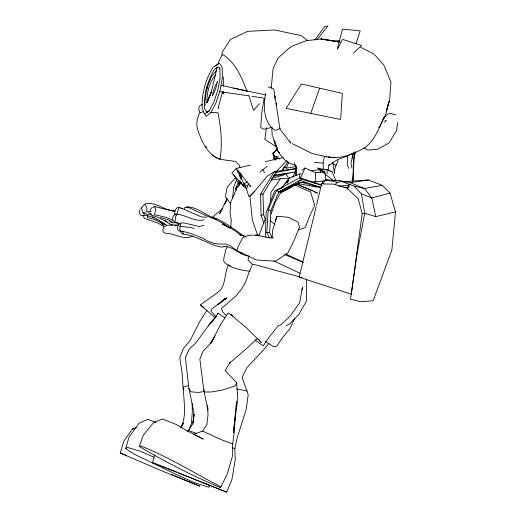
<?xml version="1.0" encoding="UTF-8"?>
<svg xmlns="http://www.w3.org/2000/svg" width="518" height="518" viewBox="0 0 518 518"><rect width="100%" height="100%" fill="white"/><g stroke="black" fill="none" stroke-linecap="round" stroke-linejoin="round"><path stroke-width="0.78" d="M352.887 178.127L352.667 181.209C354.008 171.406 352.408 161.525 354.817 151.845M299.657 182.362L299.644 183.877L297.772 184.563L296.031 184.531L281.164 192.644L279.293 194.936L275.213 202.421L271.121 213.915M299.702 177.065L299.728 174.035L301.198 173.595M306.416 279.079L306.436 301.146L298.737 314.607L289.452 324.074L286.292 325.68M271.743 127.499L272.287 136.24M239.607 180.944L239.478 184.92L235.321 189.096L238.623 181.792M239.756 176.178L239.879 172.209M270.616 201.923L270.927 192.418L280.555 178.684L290.222 178.062M295.927 175.563L296.231 165.935M223.038 91.647L222.954 93.998L223.141 91.621M223.252 86.163L223.362 77.078M295.933 175.628L296.231 168.208L294.341 162.775M139.258 446.458C165.378 461.901 192.521 475.861 220.487 487.639L220.532 486.603C193.946 473.057 168.622 456.792 140.715 445.998L139.258 446.458L143.344 435.172L153.49 422.649L162.406 419.004L176.554 424.605L186.325 430.452L203.393 439.089L193.661 434.311L202.609 431.086L206.896 424.514L208.035 414.737L207.381 405.257L208.003 409.168M174.935 214.297L174.76 210.897L176.865 207.841L179.416 207.349L201.411 216.919L206.786 217.243M271.179 88.325L273.103 68.68L278.082 58.081L287.581 49.404L292.204 46.096L306.054 40.767L320.797 38.96L339.432 41.608M230.821 227.842L231.261 220.189L230.089 213.662L230.678 202.149L236.642 188.792M240.637 178.814L240.909 174.139L240.099 177.234M143.855 212.626L143.771 214.031C154.099 214.128 163.189 219.865 171.782 224.993M272.131 237.665L269.625 232.608L270.953 210.431L278.885 191.835L301.554 179.299L321.309 185.088M272.118 237.73L272.559 230.678L276.845 216.278L288.338 217.256L298.044 222.118L299.482 227.221L293.952 240.689L288.047 252.758L275.595 261.208L256.345 259.945L236.681 250.595L230.737 246.037L226.01 244.082L218.046 243.978L213.817 243.305L207.686 241.045L202.726 238.306L193.097 234.324L185.638 232.045L179.869 230.931L177.875 229.681L177.434 227.331L178.619 224.559M257.284 338.519L246.821 348.336L229.539 363.105L230.238 362.328L225.084 370.48L236.681 382.731L237.775 399.035L235.198 417.702L234.259 432.219L232.64 444.327L232.66 455.387L227.091 474.365L220.487 487.639M269.697 238.086L266.783 232.556L268.266 209.706L276.405 190.559L299.792 177.629L322.105 185.25M239.581 175.855L239.73 173.608M352.998 176.586L353.393 171.199M236.564 401.016L233.482 432.465L235.198 417.702M203.962 225.362L199.203 226.476L184.071 222.947L181.086 222.954L179.973 226.308L179.869 230.931M236.234 190.197L236.525 186.992M150.557 210.994L150.764 208.858L152.046 207.498M232.621 198.491L233.735 186.771L236.512 180.484M343.654 181.65L368.363 179.986L382.219 185.327L390.002 193.117L395.499 211.92L391.848 250.084L373.102 300.803L360.826 301.703L350.537 299.21L357.284 252.544L364.711 213.241L361.454 193.965L354.105 186.104L339.691 180.776L326.023 179.778L321.769 183.385L316.498 205.27M183.139 231.313L183.081 234.065C196.885 235.722 208.333 244.749 221.814 247.177L223.918 246.529L223.588 246.613C233.398 245.888 239.303 255.257 248.698 255.983M180.801 427.486C187.386 415.041 183.223 400.297 183.43 387.017L188.61 385.58M206.533 89.051L204.837 102.674L205.245 105.05M222.494 92.068L218.026 108.443L218.609 108.139M223.303 85.917L223.511 84.382M239.989 181.067L239.478 184.92L233.663 174.611M240.501 177.214L240.909 174.139L241.427 179.591M324.041 184.052L321.769 183.385L324.689 183.955L333.799 184.136L347.293 188.306L358.268 198.782L362.179 213.63L351.269 294.211L299.171 277.182L316.122 206.837M266.446 127.816L264.84 139.446L276.107 146.717M347.63 155.406L347.539 165.087L348.808 168.551M397.753 122.371L396.542 130.588L388.895 143.033L377.641 149.281L367.767 150.058L364.037 147.96M178.127 223.057L177.959 224.164L179.338 224.637M182.187 208.469L180.905 208.501M265.669 93.525C263.215 105.983 263.364 122.254 274.786 130.258L277.829 129.623L280.219 128.192M263.992 99.074L261.804 112.788L260.703 127.583L263.889 129.26L272.054 127.279M355.387 152.24C352.9 161.758 354.215 171.6 352.667 181.209M328.017 170.532L329.105 164.297M323.394 169.49L323.128 163.086L324.41 156.345L326.664 156.572M243.434 186.979L244.036 183.968L247.144 181.727M198.705 481.034L226.612 492.1L231.883 479.72L235.269 459.414L234.835 448.776L236.979 438.481L246.173 409.479L248.206 394.638L242.048 377.363L246.944 367.663L263.118 350.375L268.984 343.33M274.754 98.537L275.233 96.29L274.216 96.07M384.816 122.585L385.308 120.344L386.324 120.564M353.289 153.283L350.945 163.228L351.968 168.149M352.123 158.236L353.302 153.205M213.06 92.139L212.393 96.044L215.676 88.779L217.547 81.145L214.536 87.646M248.899 256.352L247.98 260.107L252.551 264.439L253.593 264.361L299.054 276.703M217.23 67.042L211.299 91.977L207.168 102.538L211.363 92.003L206.753 102.609M217.793 64.756L218.35 62.471L222.054 55.102L221.976 52.532L230.374 39.504L247.708 31.333L274.508 29.966L301.236 35.619L307.478 40.624M301.813 290.125L302.551 287.127L299.611 302.797L290.391 315.825L280.866 324.883L277.693 326.249L268.887 337.522L263.105 345.882L254.843 339.834M337.464 48.291L342.456 29.118L360.217 30.808L356.054 43.726M386.247 111.422L388.953 101.515L385.78 114.277L380.801 124.314M176.677 215.041L178.321 209.363L179.416 207.349M226.612 492.1L152.564 462.71L154.701 454.959M275.472 221.212L276.845 216.278M171.264 474.339L199.825 486.195L163.902 471.73L120.247 453.043L123.705 441.336L132.31 429.124L135.949 427.836M205.393 483.385L209.55 485.554L209.058 487.302L194.321 482.595L175.414 474.061L134.272 454.215L125.628 448.64L129.092 437.082L138.96 423.31L147.669 419.34L155.996 422.416M338.086 160.127C336.771 164.633 333.942 168.408 334.453 173.323L332.821 162.289M287.477 183.249L289.025 178.153L299.728 174.035M386.279 111.487L389.607 100.537L390.941 82.032L383.741 64.867L374.048 54.125L360.755 47.306M213.299 91.388L214.258 88.384M347.578 188.992L348.802 185.153L349.922 184.032M284.039 173.692L283.586 175.052L271.4 178.568M383.462 118.551L384.226 117.23C379.098 127.816 375.077 139.543 365.566 147.19C353.49 154.409 339.167 160.094 324.993 156.546M293.233 176.891L296.231 168.208M310.787 113.254L319.619 88.177L342.32 93.395L340.676 119.47L286.13 108.372L301.418 83.981L319.619 88.177M228.574 264.827C224.423 272.656 225.919 282.057 220.914 289.504C214.763 295.551 206.922 299.385 200.46 305.076L215.378 317.877M241.051 253.924L241.517 252.642M265.533 218.389L258.637 236.214M187.212 207.964L187.645 206.792C198.329 207.569 206.643 216.11 216.783 219.114L211.901 217.159C224.793 220.817 234.68 230.478 245.946 237.076M236.681 250.595L238.267 246.354L242.715 237.678C252.713 232.032 262.833 237.38 273.187 238.125M206.824 88.319L211.461 76.515L216.841 70.111M217.657 314.471L218.149 313.235L224.76 317.845M248.511 183.825L246.49 188.889L248.893 196.626L254.856 191.336M139.698 210.036L139.109 211.499L139.756 213.623L140.378 214.931L141.408 215.436C147.054 215.067 152.92 216.828 157.673 219.878M188.656 430.497L191.304 424.093L192.295 412.27L192.217 403.399M284.466 166.505L286.15 168.175L288.811 162.238M285.127 188.5L298.374 182.757L299.637 179.94M300.272 178.535L305.011 167.987L315.449 172.701L324.89 171.872L326.113 180.646M287.03 182.524L289.025 178.153L284.79 184.032L280.471 188.746M252.551 264.439L249.158 271.872L245.61 282.135L241.123 289.724L235.489 296.322L221.367 308.605L223.005 312.386L226.47 315.624M227.117 246.84L225.893 249.501L224.022 257.355L223.64 260.787L224.941 262.995C232.239 268.466 241.265 270.299 250.142 271.264M274.087 156.922L277.091 156.591L276.113 158.722L275.032 159.641M236.681 382.731L235.198 385.91L222.241 390.112L211.182 391.996L204.739 392.003L203.678 389.413L199.857 359.078L203.237 350.971L209.473 344.574L215.138 335.858M184.149 209.214L185.094 207.258L189.381 207.757L205.251 215.3L216.841 220.053L222.908 223.135L229.934 228.024L222.358 223.983L235.399 230.769L240.889 235.619M227.227 198.316L219.716 213.694L222.462 208.676L211.927 217.631M294.755 318.499L289.491 329.293L282.724 337.406L276.683 346.218L273.977 346.807L265.138 341.472M227.059 199.411L224.21 204.778L227.253 199.326M337.432 49.126L342.618 39.387L361.648 45.487L353.451 53.063M284.298 166.66L282.213 170.551L287.755 162.043M180.886 427.738L183.637 422.895L180.95 427.615M265.52 219.904L263.617 214.698L262.956 194.159L275.971 172.455L296.341 168.635M140.838 209.104L141.705 207.66M263.96 223.478L261.078 215.326L260.586 194.14L274.249 171.723L296.328 168.531M213.261 339.452L210.748 343.563L220.804 324.177L228.134 312.989L232.09 315.468M207.116 310.004L200.168 320.83L189.944 340.844L183.43 348.342L179.752 357.627L182.155 373.607L183.132 389.465M187.004 431.151L188.474 430.568L192.787 423.912L194.075 414.27L193.046 423.089L193.933 412.716L188.869 388.293L185.418 357.381L189.258 349.177L195.765 342.955L208.223 325.99L216.388 316.297L213.94 319.211M314.814 40.061L324.624 26.586L328.043 25.9L317.055 39.569M273.135 154.183L276.321 149.799L277.823 149.346M208.223 325.99L218.149 313.235M215.902 74.624C208.968 82.032 206.85 93 206.954 102.817M235.742 177.195L227.175 187.399L225.317 196.885L230.691 203.768M209.978 323.925L212.95 320.389M378.71 127.687L380.251 125.88M259.356 103.639L253.574 110.379L248.847 95.694M383.003 119.282L387.762 113.947L391.446 113.565L395.791 114.951M235.321 189.096L241.258 182.666M335.185 184.512L337.244 182.297L339.646 182.058M272.144 154.001L277.234 148.698M275.854 171.859L287.004 160.58M238.811 184.764L241.09 182.543M175.194 210.891C164.31 211.273 155.251 200.479 144.321 204.254L141.543 207.841L142.592 212.108L143.81 213.176L145.493 212.879M284.79 184.032L288.895 180.283M204.176 219.813C194.671 222.267 186.137 214.808 176.716 214.193L175.557 216.874L175.032 222.112L180.562 223.795M152.875 207.66L154.351 206.384L165.566 209.35L174.689 211.066M259.771 172.241L267.074 166.356M204.96 113.921L209.259 110.606L213.992 101.787L217.948 89.731L220.085 77.422L219.826 68.214M209.913 110.308L207.064 112.412L204.623 108.728C203.6 95.027 207.394 81.061 214.53 69.38L218.454 66.757L220.059 69.023M226.023 297.941L217.67 304.914L226.625 297.928L212.043 308.734L210.832 311.091L216.025 316.796M292.411 177.065L293.674 176.159M301.864 170.254L305.011 167.987M217.223 64.543L212.995 67.372C205.257 80.012 201.217 95.124 202.292 109.945M328.807 165.443L337.257 159.777L346.354 156.404L355.49 151.955M125.628 448.64L127.422 447.442L139.834 451.055L153.82 457.103M214.808 66.259L219.347 63.222L222.138 67.152L222.416 77.033L220.124 90.242L215.883 103.16L210.807 112.62L206.19 116.297L203.309 111.966L203.276 110.379M273.284 176.075L275.343 174.799M296.031 184.531L279.765 192.69L289.128 188.468M237.263 171.944L238.597 171.283M185.949 207.589L187.645 206.792M278.244 191.997L299.028 182.64M283.566 186.953L274.78 190.902L266.071 212.917L265.449 235.153L266.071 237.425M202.991 111.681L199.514 113.151C197.015 118.395 195.739 124.573 197.921 130.16C201.787 141.835 207.627 154.843 219.943 159.382C222.617 144.302 221.011 127.823 218 112.723L210.457 112.516M350.343 184.576L348.802 185.153L338.61 186.176M176.716 214.193L173.918 215.274L172.611 217.793L172.889 220.344M132.31 429.124L136.072 427.803M298.465 229.908L305.231 227.551L309.9 215.469L314.73 205.497L310.619 191.977L294.884 185.101M255.4 235.353L256.857 234.855L259.175 235.133M290.65 186.37L299.644 183.877L316.109 186.959L319.114 186.758M192.942 236.001C183.411 240.838 174.657 233.074 165.138 233.217L162.982 231.591L162.995 228.995L164.148 226.774L166.822 225.427L171.199 224.883L176.625 225.155M390.002 193.117L371.82 197.947L361.454 193.965M261.078 215.326L263.617 214.698M222.054 55.102L223.213 54.824C235.904 63.196 241.802 77.661 247.054 91.33M364.711 213.241L375.738 216.621L395.499 211.92M250.375 165.125L236.234 168.395L231.837 173.09L246.49 188.889L236.234 168.395L250.693 186.765L250.608 185.308M265.307 161.674L283.378 157.504M271.043 180.096L280.555 178.684M272.947 176.502L294.787 172.06L274.32 175.11M335.431 41.213L340.08 40.346M382.219 185.327L364.426 188.494L354.105 186.104M286.15 168.175L296.154 166.589M330.678 171.62L331.941 171.426L335.852 180.419L328.328 180.497M204.416 391.498L198.31 392.443L190.993 391.822L188.869 388.293M339.691 180.776L350.285 182.692L368.363 179.986M172.196 211.13L174.158 210.832M178.736 225.071L174.683 225.272M312.619 182.077L325.317 180.75M310.774 170.752L319.8 169.651L320.493 172.708M177.337 223.187L175.382 222.695L172.844 222.928L170.726 221.911L167.625 219.321M268.071 87.05L269.664 86.959L273.782 89.038L279.927 129.047L290.76 143.208M298.374 182.757L306.287 182.381M322.086 169.613L326.657 169.522L329.396 170.39M202.544 104.753L201.34 104.772L199.223 106.339L198.672 108.884L200.077 112.756M260.586 194.14L262.956 194.159M266.783 232.556L269.625 232.608M179.973 226.308L190.333 227.408L194.289 228.47M172.177 221.982L170.726 221.911L169.898 220.7M362.179 213.63L365.307 213.83M314.4 162.406L323.128 163.086M328.166 156.721L330.413 156.948M332.666 157.174L334.913 157.407M171.199 224.883L172.591 225.039M299.171 277.182L302.188 277.538M219.341 91.589L248.705 95.817M251.871 96.296L264.497 98.265M339.886 42.1L320.797 38.96L339.251 42.003M206.287 111.888L207.569 112.128M236.622 388.94L247.235 391.006M265.818 94.885L233.534 88.144M247.112 91.051L221.277 85.36M326.023 179.778L337.244 182.297M324.41 156.345L312.127 153.509L292.275 143.667M332.75 180.186L317.793 168.065L324.08 169.561M328.8 170.681L331.941 171.426M151.152 211.836L149.812 211.493L146.607 212.063L146.97 208.89L145.869 205.795L144.321 204.254M268.266 209.706L270.953 210.431M148.336 212.781L150.958 213.487M302.007 182.42L320.564 187.535M343.719 187.017L346.005 187.671L349.352 186.804L347.869 186.24M160.399 217.521L167.32 219.613M332.75 163.882L334.991 164.536L336.04 165.76M300.446 180.542L320.681 187.341M295.707 165.371C282.439 162.548 275.375 149.035 272.947 136.746M188.474 430.568L196.147 433.262M120.247 453.043L126.411 455.374M152.564 462.71L166.071 467.864M167.521 468.421L172.598 470.376M198.012 480.756L182.996 474.65M350.285 182.692L364.426 188.494L371.82 197.947L375.738 216.621M173.342 470.681L176.308 471.904M178.542 472.817L181.507 474.035M284.712 254.616L303.108 262.373M275.971 172.455L274.249 171.723L267.236 176.165L249.961 196.717L252.363 220.208L257.796 235.69M239.251 234.214L244.865 236.668M306.539 188.397L297.772 184.563L312.878 190.721L317.502 193.195L313.843 191.595M308.003 189.038L312.386 190.954M202.609 431.086L221.95 439.989L232.161 443.758L232.64 444.327M232.621 447.785L234.835 448.776M285.819 254.047L303.198 262.153M273.737 260.884L300.039 273.303M152.499 216.641L154.383 217.586M164.219 226.573L157.083 222.682L144.315 218.408L143.253 215.501M276.405 190.559L278.885 191.835M212.27 155.057C219.036 160.729 227.68 159.868 235.709 161.577L239.536 165.443L240.009 167.806M317.793 168.065L324.89 171.872M206.909 85.93L207.841 86.487L206.883 89.64L205.957 89.09M203.043 306.624L200.46 305.076L204.131 307.841M161.7 222.267L166.2 224.98L156.85 218.952M224.08 298.413L225.414 299.255M232.977 315.954L230.568 314.381L246.562 328.017L261.247 342.54L259.026 339.633M183.081 234.065L181.035 232.692L180.685 230.879M244.036 183.968L247.844 186.525M164.776 220.39L167.722 222.481M270.111 220.662L274.967 224.359M175.382 222.695C169.833 217.133 161.648 216.563 154.461 214.64L155.4 211.176L155.342 207.744L154.351 206.384M299.792 177.629L301.554 179.299M276.321 149.799L279.726 153.192M159.758 221.069L163.733 225.155C159.337 220.966 153.354 218.751 147.546 217.683L147.358 215.663M241.796 183.482L240.449 181.928L242.689 185.716M174.637 213.604L175.557 214.679M278.736 157.899L279.694 159.045M274.935 156.352L273.951 155.16L275.88 160.056M205.633 146.076L206.585 147.358M229.636 265.222L230.439 266.336M150.466 213.254L151.392 214.549M283.171 169.405L283.942 170.526M282.996 169.069L283.858 170.357M289.549 140.993L290.857 142.968M285.981 173.705L288.086 177.124M262.943 169.826L264.491 172.578M277.091 156.591L278.088 158.786M273.646 157.725L274.579 159.887M274.501 140.417L277.499 148.413M314.413 181.799L314.899 183.275M315.624 185.483L316.109 186.959M276.178 103.14L276.832 105.465M322.403 181.106L322.921 183.398M207.893 410.049L203.678 389.413M326.657 169.522L327.467 173.446M241.258 174.1L241.731 176.463M273.355 152.816L274.398 159.997M315.449 172.701L315.786 181.928"/></g></svg>
